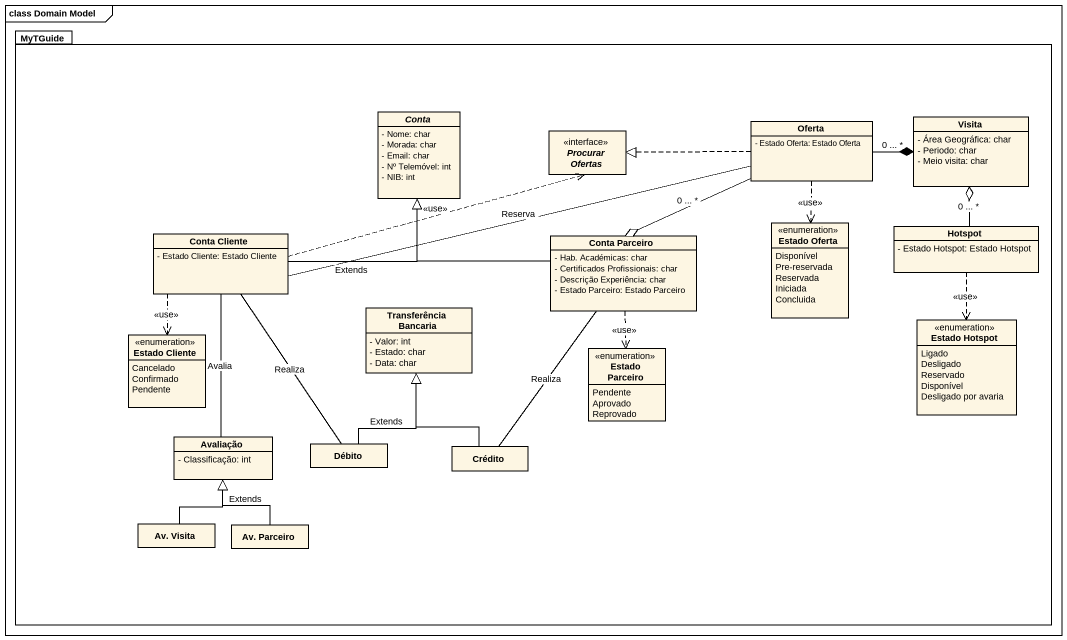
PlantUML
@startuml
mainframe class Domain Model
hide circle
hide empty members
skinparam classAttributeIconSize 0
package MyTGuide {
  abstract class Conta {
    - Nome: char
    - Morada: char
    - Email: char
    - Nº Telemóvel: int
    - NIB: int
  }
  interface "Procurar Ofertas" as Procurar_Ofertas
  class Oferta {
    - Estado Oferta: Estado Oferta
  }
  class Visita {
    - Área Geográfica: char
    - Periodo: char
    - Meio visita: char
  }
  class "Conta Cliente" as Conta_Cliente {
    - Estado Cliente: Estado Cliente
  }
  class "Conta Parceiro" as Conta_Parceiro {
    - Hab. Académicas: char
    - Certificados Profissionais: char
    - Descrição Experiência: char
    - Estado Parceiro: Estado Parceiro
  }
  enum "Estado Oferta" as Estado_Oferta {
    Disponível
    Pre-reservada
    Reservada
    Iniciada
    Concluida
  }
  class Hotspot {
    - Estado Hotspot: Estado Hotspot
  }
  class "Transferência Bancaria" as Transferência_Bancaria {
    - Valor: int
    - Estado: char
    - Data: char
  }
  enum "Estado Hotspot" as Estado_Hotspot {
    Ligado
    Desligado
    Reservado
    Disponível
    Desligado por avaria
  }
  enum "Estado Cliente" as Estado_Cliente {
    Cancelado
    Confirmado
    Pendente
  }
  enum "Estado Parceiro" as Estado_Parceiro {
    Pendente
    Aprovado
    Reprovado
  }
  class Avaliação {
    - Classificação: int
  }
  class Débito
  class Crédito
  class "Av. Visita" as Av_Visita
  class "Av. Parceiro" as Av_Parceiro
}
Oferta .left.|> Procurar_Ofertas
Oferta -right-* Visita : 0 ... *
Oferta --o Conta_Parceiro : 0 ... *
Oferta ..> Estado_Oferta : <<use>>
Conta_Cliente -right-|> Conta : Extends
Conta_Cliente .right.> Procurar_Ofertas : <<use>>
Conta_Cliente -right- Oferta : Reserva
Conta_Cliente ..> Estado_Cliente : <<use>>
Conta_Cliente -- Avaliação : Avalia
Conta_Cliente -- Débito : Realiza
Conta_Parceiro -left-|> Conta
Conta_Parceiro ..> Estado_Parceiro : <<use>>
Conta_Parceiro -- Crédito : Realiza
Hotspot -up-o Visita : 0 ... *
Hotspot ..> Estado_Hotspot : <<use>>
Débito -up-|> Transferência_Bancaria : Extends
Crédito -up-|> Transferência_Bancaria
Av_Visita -up-|> Avaliação
Av_Parceiro -up-|> Avaliação : Extends
@enduml
